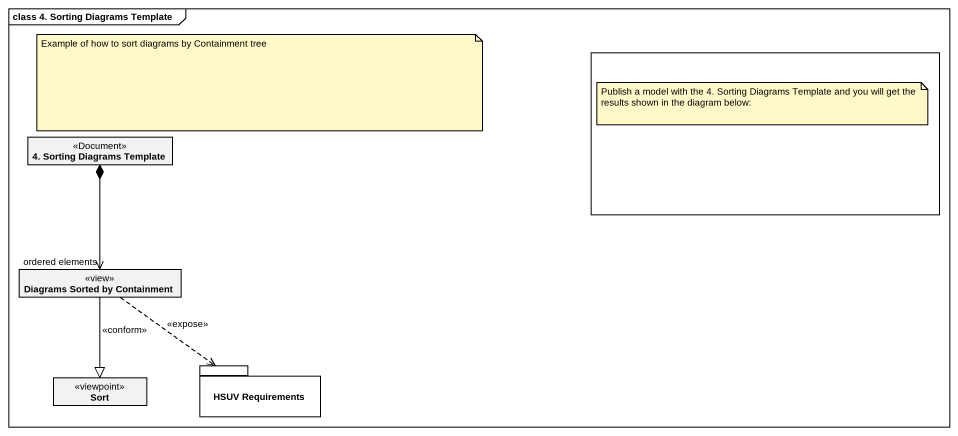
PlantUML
@startuml
mainframe class 4. Sorting Diagrams Template
allowmixing
hide circle
hide empty members
rectangle " " as rectangle1
class "4. Sorting Diagrams Template" as c4_Sorting_Diagrams_Template <<Document>>
class "Diagrams Sorted by Containment" as Diagrams_Sorted_by <<view>>
class Sort <<viewpoint>>
package "HSUV Requirements" as HSUV_Requirements {
}
c4_Sorting_Diagrams_Template *--> "ordered elements" Diagrams_Sorted_by
Diagrams_Sorted_by --|> Sort : <<conform>>
Diagrams_Sorted_by ..> HSUV_Requirements : <<expose>>
note as N1
  Example of how to sort diagrams by Containment tree
end note
note as N2
  Publish a model with the 4. Sorting Diagrams Template and you will get the results shown in the diagram below:
end note
@enduml
